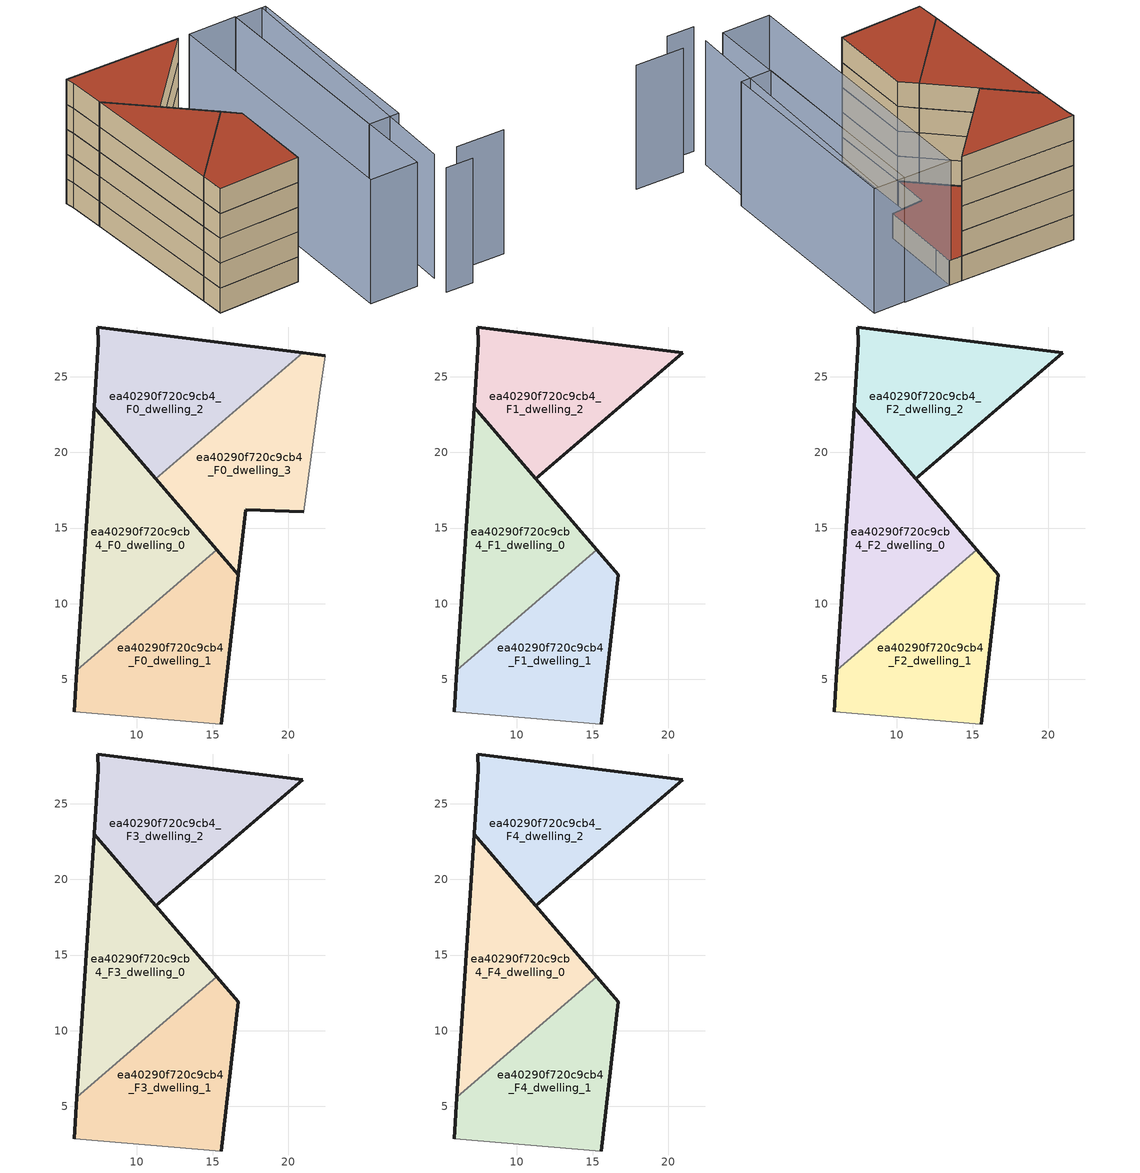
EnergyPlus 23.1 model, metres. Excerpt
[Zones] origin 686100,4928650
ea40290f720c9cb4_F0_dwelling_0
 floor ground (EU_floor_Construction): 15.28,13.56 7.16,23 6.03,5.61 z0
 wall outside (EU_wall_Construction): 6.03,5.61 7.16,23 15.28,13.56 z0:3
 wall to ea40290f720c9cb4_F0_dwelling_1 (EU_wall_Construction): 15.28,13.56 6.03,5.61 z0:3
ea40290f720c9cb4_F0_dwelling_1
 floor ground (EU_floor_Construction): 15.58,2.04 16.71,11.9 15.28,13.56 6.03,5.61 5.85,2.84 z0
 wall outside (EU_wall_Construction): 5.85,2.84 6.03,5.61 / 15.28,13.56 16.71,11.9 15.58,2.04 z0:3
 wall adiabatic (EU_wall_Construction): 15.58,2.04 5.85,2.84 z0:3
ea40290f720c9cb4_F0_dwelling_2
 floor ground (EU_floor_Construction): 20.94,26.58 7.4,28.29 7.44,27.25 7.16,23 11.25,18.25 z0
 wall outside (EU_wall_Construction): 11.25,18.25 7.16,23 7.44,27.25 7.4,28.29 20.94,26.58 z0:3
 wall to ea40290f720c9cb4_F0_dwelling_3 (EU_wall_Construction): 20.94,26.58 11.25,18.25 z0:3
ea40290f720c9cb4_F0_dwelling_3
 floor ground (EU_floor_Construction): 21.03,16.07 22.09,23.95 22.45,26.39 20.94,26.58 11.25,18.25 16.71,11.9 17.2,16.21 z0
 wall outside (EU_wall_Construction): 21.03,16.07 17.2,16.21 16.71,11.9 11.25,18.25 / 20.94,26.58 22.45,26.39 z0:3
 wall adiabatic (EU_wall_Construction): 22.45,26.39 22.09,23.95 21.03,16.07 z0:3
 roof outside (EU_roof_Construction): 22.45,26.39 22.09,23.95 21.03,16.07 17.2,16.21 16.71,11.9 11.25,18.25 20.94,26.58 z3
ea40290f720c9cb4_F1_dwelling_0
 floor to ea40290f720c9cb4_F0_dwelling_0 (EU_floor_Construction): 15.28,13.56 7.16,23 6.03,5.61 z3
 wall outside (EU_wall_Construction): 6.03,5.61 7.16,23 15.28,13.56 z3:6
 wall to ea40290f720c9cb4_F1_dwelling_1 (EU_wall_Construction): 15.28,13.56 6.03,5.61 z3:6
ea40290f720c9cb4_F1_dwelling_1
 floor to ea40290f720c9cb4_F0_dwelling_1 (EU_floor_Construction): 15.58,2.04 16.71,11.9 15.28,13.56 6.03,5.61 5.85,2.84 z3
 wall outside (EU_wall_Construction): 5.85,2.84 6.03,5.61 / 15.28,13.56 16.71,11.9 15.58,2.04 z3:6
 wall adiabatic (EU_wall_Construction): 15.58,2.04 5.85,2.84 z3:6
ea40290f720c9cb4_F1_dwelling_2
 floor to ea40290f720c9cb4_F0_dwelling_2 (EU_floor_Construction): 20.94,26.58 7.4,28.29 7.44,27.25 7.16,23 11.25,18.25 z3
 wall outside (EU_wall_Construction): 11.25,18.25 7.16,23 7.44,27.25 7.4,28.29 20.94,26.58 11.25,18.25 z3:6
ea40290f720c9cb4_F2_dwelling_0
 floor to ea40290f720c9cb4_F1_dwelling_0 (EU_floor_Construction): 15.28,13.56 7.16,23 6.03,5.61 z6
 wall outside (EU_wall_Construction): 6.03,5.61 7.16,23 15.28,13.56 z6:9
 wall to ea40290f720c9cb4_F2_dwelling_1 (EU_wall_Construction): 15.28,13.56 6.03,5.61 z6:9
ea40290f720c9cb4_F2_dwelling_1
 floor to ea40290f720c9cb4_F1_dwelling_1 (EU_floor_Construction): 15.58,2.04 16.71,11.9 15.28,13.56 6.03,5.61 5.85,2.84 z6
 wall outside (EU_wall_Construction): 5.85,2.84 6.03,5.61 / 15.28,13.56 16.71,11.9 15.58,2.04 z6:9
 wall adiabatic (EU_wall_Construction): 15.58,2.04 5.85,2.84 z6:9
ea40290f720c9cb4_F2_dwelling_2
 floor to ea40290f720c9cb4_F1_dwelling_2 (EU_floor_Construction): 20.94,26.58 7.4,28.29 7.44,27.25 7.16,23 11.25,18.25 z6
 wall outside (EU_wall_Construction): 11.25,18.25 7.16,23 7.44,27.25 7.4,28.29 20.94,26.58 11.25,18.25 z6:9
ea40290f720c9cb4_F3_dwelling_0
 floor to ea40290f720c9cb4_F2_dwelling_0 (EU_floor_Construction): 15.28,13.56 7.16,23 6.03,5.61 z9
 wall outside (EU_wall_Construction): 6.03,5.61 7.16,23 15.28,13.56 z9:12
 wall to ea40290f720c9cb4_F3_dwelling_1 (EU_wall_Construction): 15.28,13.56 6.03,5.61 z9:12
ea40290f720c9cb4_F3_dwelling_1
 floor to ea40290f720c9cb4_F2_dwelling_1 (EU_floor_Construction): 15.58,2.04 16.71,11.9 15.28,13.56 6.03,5.61 5.85,2.84 z9
 wall outside (EU_wall_Construction): 5.85,2.84 6.03,5.61 / 15.28,13.56 16.71,11.9 15.58,2.04 z9:12
 wall adiabatic (EU_wall_Construction): 15.58,2.04 5.85,2.84 z9:12
ea40290f720c9cb4_F3_dwelling_2
 floor to ea40290f720c9cb4_F2_dwelling_2 (EU_floor_Construction): 20.94,26.58 7.4,28.29 7.44,27.25 7.16,23 11.25,18.25 z9
 wall outside (EU_wall_Construction): 11.25,18.25 7.16,23 7.44,27.25 7.4,28.29 20.94,26.58 11.25,18.25 z9:12
ea40290f720c9cb4_F4_dwelling_0
 floor to ea40290f720c9cb4_F3_dwelling_0 (EU_floor_Construction): 15.28,13.56 7.16,23 6.03,5.61 z12
 wall outside (EU_wall_Construction): 6.03,5.61 7.16,23 15.28,13.56 z12:15
 wall to ea40290f720c9cb4_F4_dwelling_1 (EU_wall_Construction): 15.28,13.56 6.03,5.61 z12:15
 roof outside (EU_roof_Construction): 7.16,23 15.28,13.56 6.03,5.61 z15
ea40290f720c9cb4_F4_dwelling_1
 floor to ea40290f720c9cb4_F3_dwelling_1 (EU_floor_Construction): 15.58,2.04 16.71,11.9 15.28,13.56 6.03,5.61 5.85,2.84 z12
 wall outside (EU_wall_Construction): 5.85,2.84 6.03,5.61 / 15.28,13.56 16.71,11.9 15.58,2.04 z12:15
 wall adiabatic (EU_wall_Construction): 15.58,2.04 5.85,2.84 z12:15
 roof outside (EU_roof_Construction): 15.28,13.56 16.71,11.9 15.58,2.04 5.85,2.84 6.03,5.61 z15
ea40290f720c9cb4_F4_dwelling_2
 floor to ea40290f720c9cb4_F3_dwelling_2 (EU_floor_Construction): 20.94,26.58 7.4,28.29 7.44,27.25 7.16,23 11.25,18.25 z12
 wall outside (EU_wall_Construction): 11.25,18.25 7.16,23 7.44,27.25 7.4,28.29 20.94,26.58 11.25,18.25 z12:15
 roof outside (EU_roof_Construction): 20.94,26.58 11.25,18.25 7.16,23 7.44,27.25 7.4,28.29 z15
shading: 25.6,-9.27 28.75,-9.7 / 26.35,-6.57 31,25.3 / 28.97,-7.01 34.61,-7.75 / 5.85,2.85 15.58,2.05 / 27.86,25.76 24.06,-6.54 / 24.06,-6.54 18.45,-5.88 / 18.45,-5.88 22.25,26.42 / 22.25,26.42 27.86,25.76 / 25,1.94 27.85,25.7 / 27.85,25.7 31.49,25.27 / 31.49,25.27 28.64,1.51 / 28.64,1.51 25,1.94 z0:15
[Building]
EU S2 Campaign: North Axis=0; Terrain=City; Solar Distribution=FullExterior
[Site:Location]
Bologna: Latitude=44.5; Longitude=11.25; Time Zone=1; Elevation=37
[SizingPeriod:WeatherFileDays]
AnnualSizingPeriod: Begin Month=1; Begin Day of Month=1; End Month=12; End Day of Month=31; Day of Week for Start Day=Monday; Use Weather File Daylight Saving Period=No; Use Weather File Rain and Snow Indicators=No
[MATERIAL]
EU_InternalMass_Material: Roughness=MediumRough; Thickness=0.1; Conductivity=1; Density=1800; Specific Heat=900; Thermal Absorptance=0.9; Solar Absorptance=0.7; Visible Absorptance=0.7
[MATERIAL:NOMASS] Roughness=MediumRough; Thermal Absorptance=0.9; Solar Absorptance=0.7; Visible Absorptance=0.7
Name | Thermal Resistance
EU_wall_NoMass | 0.905828
EU_roof_NoMass | 0.37593
EU_floor_NoMass | 0.67114
[CONSTRUCTION]
EU_wall_Construction: EU_wall_NoMass
EU_roof_Construction: EU_roof_NoMass
EU_floor_Construction: EU_floor_NoMass
EU_InternalMass_Construction: EU_InternalMass_Material
[ZONE] Type=1; Multiplier=1; Ceiling Height=autocalculate; Floor Area=autocalculate; Part of Total Floor Area=Yes
Name | Volume
ea40290f720c9cb4_F0_dwelling_0; ea40290f720c9cb4_F1_dwelling_0; ea40290f720c9cb4_F2_dwelling_0; ea40290f720c9cb4_F3_dwelling_0; ea40290f720c9cb4_F4_dwelling_0; ea40290f720c9cb4_F0_dwelling_3 | 227.766
ea40290f720c9cb4_F0_dwelling_1; ea40290f720c9cb4_F1_dwelling_1; ea40290f720c9cb4_F2_dwelling_1; ea40290f720c9cb4_F3_dwelling_1; ea40290f720c9cb4_F4_dwelling_1 | 227.792
ea40290f720c9cb4_F0_dwelling_2; ea40290f720c9cb4_F1_dwelling_2; ea40290f720c9cb4_F2_dwelling_2; ea40290f720c9cb4_F3_dwelling_2; ea40290f720c9cb4_F4_dwelling_2 | 227.791
[INTERNALMASS] Construction=EU_InternalMass_Construction
Name | Zone or ZoneList | Surface Area
ea40290f720c9cb4_F0_dwelling_0_EU_InternalMass | ea40290f720c9cb4_F0_dwelling_0 | 75.9222
ea40290f720c9cb4_F0_dwelling_1_EU_InternalMass | ea40290f720c9cb4_F0_dwelling_1 | 75.9309
ea40290f720c9cb4_F0_dwelling_2_EU_InternalMass | ea40290f720c9cb4_F0_dwelling_2 | 75.9303
ea40290f720c9cb4_F0_dwelling_3_EU_InternalMass | ea40290f720c9cb4_F0_dwelling_3 | 75.9223
ea40290f720c9cb4_F1_dwelling_0_EU_InternalMass | ea40290f720c9cb4_F1_dwelling_0 | 101.237
ea40290f720c9cb4_F1_dwelling_1_EU_InternalMass | ea40290f720c9cb4_F1_dwelling_1 | 101.234
ea40290f720c9cb4_F1_dwelling_2_EU_InternalMass | ea40290f720c9cb4_F1_dwelling_2 | 101.231
ea40290f720c9cb4_F2_dwelling_0_EU_InternalMass | ea40290f720c9cb4_F2_dwelling_0 | 101.237
ea40290f720c9cb4_F2_dwelling_1_EU_InternalMass | ea40290f720c9cb4_F2_dwelling_1 | 101.234
ea40290f720c9cb4_F2_dwelling_2_EU_InternalMass | ea40290f720c9cb4_F2_dwelling_2 | 101.231
ea40290f720c9cb4_F3_dwelling_0_EU_InternalMass | ea40290f720c9cb4_F3_dwelling_0 | 101.237
ea40290f720c9cb4_F3_dwelling_1_EU_InternalMass | ea40290f720c9cb4_F3_dwelling_1 | 101.234
ea40290f720c9cb4_F3_dwelling_2_EU_InternalMass | ea40290f720c9cb4_F3_dwelling_2 | 101.231
ea40290f720c9cb4_F4_dwelling_0_EU_InternalMass | ea40290f720c9cb4_F4_dwelling_0 | 101.237
ea40290f720c9cb4_F4_dwelling_1_EU_InternalMass | ea40290f720c9cb4_F4_dwelling_1 | 101.234
ea40290f720c9cb4_F4_dwelling_2_EU_InternalMass | ea40290f720c9cb4_F4_dwelling_2 | 101.231
[OTHEREQUIPMENT] Fuel Type=Electricity; Design Level Calculation Method=Watts/Area; Power per Zone Floor Area=1; Fraction Latent=0; Fraction Radiant=0; Fraction Lost=0; Carbon Dioxide Generation Rate=0; EndUse Subcategory=EU_Step8_InternalGains
Name | Zone or ZoneList or Space or SpaceList | Schedule
EU_Step8_InternalGain_ea40290f720c9cb4_F0_dwelling_0_f000 | ea40290f720c9cb4_F0_dwelling_0 | EU_Step8_GainSchedule_ea40290f720c9cb4_F0_dwelling_0_f000
EU_Step8_InternalGain_ea40290f720c9cb4_F0_dwelling_1_f000 | ea40290f720c9cb4_F0_dwelling_1 | EU_Step8_GainSchedule_ea40290f720c9cb4_F0_dwelling_1_f000
EU_Step8_InternalGain_ea40290f720c9cb4_F0_dwelling_2_f000 | ea40290f720c9cb4_F0_dwelling_2 | EU_Step8_GainSchedule_ea40290f720c9cb4_F0_dwelling_2_f000
EU_Step8_InternalGain_ea40290f720c9cb4_F0_dwelling_3_f000 | ea40290f720c9cb4_F0_dwelling_3 | EU_Step8_GainSchedule_ea40290f720c9cb4_F0_dwelling_3_f000
EU_Step8_InternalGain_ea40290f720c9cb4_F1_dwelling_0_f000 | ea40290f720c9cb4_F1_dwelling_0 | EU_Step8_GainSchedule_ea40290f720c9cb4_F1_dwelling_0_f000
EU_Step8_InternalGain_ea40290f720c9cb4_F1_dwelling_1_f000 | ea40290f720c9cb4_F1_dwelling_1 | EU_Step8_GainSchedule_ea40290f720c9cb4_F1_dwelling_1_f000
EU_Step8_InternalGain_ea40290f720c9cb4_F1_dwelling_2_f000 | ea40290f720c9cb4_F1_dwelling_2 | EU_Step8_GainSchedule_ea40290f720c9cb4_F1_dwelling_2_f000
EU_Step8_InternalGain_ea40290f720c9cb4_F2_dwelling_0_f000 | ea40290f720c9cb4_F2_dwelling_0 | EU_Step8_GainSchedule_ea40290f720c9cb4_F2_dwelling_0_f000
EU_Step8_InternalGain_ea40290f720c9cb4_F2_dwelling_1_f000 | ea40290f720c9cb4_F2_dwelling_1 | EU_Step8_GainSchedule_ea40290f720c9cb4_F2_dwelling_1_f000
EU_Step8_InternalGain_ea40290f720c9cb4_F2_dwelling_2_f000 | ea40290f720c9cb4_F2_dwelling_2 | EU_Step8_GainSchedule_ea40290f720c9cb4_F2_dwelling_2_f000
EU_Step8_InternalGain_ea40290f720c9cb4_F3_dwelling_0_f000 | ea40290f720c9cb4_F3_dwelling_0 | EU_Step8_GainSchedule_ea40290f720c9cb4_F3_dwelling_0_f000
EU_Step8_InternalGain_ea40290f720c9cb4_F3_dwelling_1_f000 | ea40290f720c9cb4_F3_dwelling_1 | EU_Step8_GainSchedule_ea40290f720c9cb4_F3_dwelling_1_f000
EU_Step8_InternalGain_ea40290f720c9cb4_F3_dwelling_2_f000 | ea40290f720c9cb4_F3_dwelling_2 | EU_Step8_GainSchedule_ea40290f720c9cb4_F3_dwelling_2_f000
EU_Step8_InternalGain_ea40290f720c9cb4_F4_dwelling_0_f000 | ea40290f720c9cb4_F4_dwelling_0 | EU_Step8_GainSchedule_ea40290f720c9cb4_F4_dwelling_0_f000
EU_Step8_InternalGain_ea40290f720c9cb4_F4_dwelling_1_f000 | ea40290f720c9cb4_F4_dwelling_1 | EU_Step8_GainSchedule_ea40290f720c9cb4_F4_dwelling_1_f000
EU_Step8_InternalGain_ea40290f720c9cb4_F4_dwelling_2_f000 | ea40290f720c9cb4_F4_dwelling_2 | EU_Step8_GainSchedule_ea40290f720c9cb4_F4_dwelling_2_f000
[ZONEVENTILATION:DESIGNFLOWRATE] Schedule=EU_AlwaysOn; Design Flow Rate Calculation Method=AirChanges/Hour; Air Changes per Hour=0.73129; Ventilation Type=Natural; Fan Pressure Rise=0; Fan Total Efficiency=1; Constant Term Coefficient=1; Temperature Term Coefficient=0; Velocity Term Coefficient=0; Velocity Squared Term Coefficient=0; Minimum Indoor Temperature=-100; Maximum Indoor Temperature=100; Delta Temperature=-100; Minimum Outdoor Temperature=-100; Maximum Outdoor Temperature=100; Maximum Wind Speed=40
Name | Zone or ZoneList or Space or SpaceList
EU_ConstantAir_ea40290f720c9cb4_F0_dwelling_0 | ea40290f720c9cb4_F0_dwelling_0
EU_ConstantAir_ea40290f720c9cb4_F0_dwelling_1 | ea40290f720c9cb4_F0_dwelling_1
EU_ConstantAir_ea40290f720c9cb4_F0_dwelling_2 | ea40290f720c9cb4_F0_dwelling_2
EU_ConstantAir_ea40290f720c9cb4_F0_dwelling_3 | ea40290f720c9cb4_F0_dwelling_3
EU_ConstantAir_ea40290f720c9cb4_F1_dwelling_0 | ea40290f720c9cb4_F1_dwelling_0
EU_ConstantAir_ea40290f720c9cb4_F1_dwelling_1 | ea40290f720c9cb4_F1_dwelling_1
EU_ConstantAir_ea40290f720c9cb4_F1_dwelling_2 | ea40290f720c9cb4_F1_dwelling_2
EU_ConstantAir_ea40290f720c9cb4_F2_dwelling_0 | ea40290f720c9cb4_F2_dwelling_0
EU_ConstantAir_ea40290f720c9cb4_F2_dwelling_1 | ea40290f720c9cb4_F2_dwelling_1
EU_ConstantAir_ea40290f720c9cb4_F2_dwelling_2 | ea40290f720c9cb4_F2_dwelling_2
EU_ConstantAir_ea40290f720c9cb4_F3_dwelling_0 | ea40290f720c9cb4_F3_dwelling_0
EU_ConstantAir_ea40290f720c9cb4_F3_dwelling_1 | ea40290f720c9cb4_F3_dwelling_1
EU_ConstantAir_ea40290f720c9cb4_F3_dwelling_2 | ea40290f720c9cb4_F3_dwelling_2
EU_ConstantAir_ea40290f720c9cb4_F4_dwelling_0 | ea40290f720c9cb4_F4_dwelling_0
EU_ConstantAir_ea40290f720c9cb4_F4_dwelling_1 | ea40290f720c9cb4_F4_dwelling_1
EU_ConstantAir_ea40290f720c9cb4_F4_dwelling_2 | ea40290f720c9cb4_F4_dwelling_2
[HVACTEMPLATE:THERMOSTAT] Constant Heating Setpoint=20; Constant Cooling Setpoint=50
EU_HeatOnly_ea40290f720c9cb4_F0_dwelling_0; EU_HeatOnly_ea40290f720c9cb4_F0_dwelling_1; EU_HeatOnly_ea40290f720c9cb4_F0_dwelling_2; EU_HeatOnly_ea40290f720c9cb4_F0_dwelling_3; EU_HeatOnly_ea40290f720c9cb4_F1_dwelling_0; EU_HeatOnly_ea40290f720c9cb4_F1_dwelling_1; EU_HeatOnly_ea40290f720c9cb4_F1_dwelling_2; EU_HeatOnly_ea40290f720c9cb4_F2_dwelling_0; EU_HeatOnly_ea40290f720c9cb4_F2_dwelling_1; EU_HeatOnly_ea40290f720c9cb4_F2_dwelling_2; EU_HeatOnly_ea40290f720c9cb4_F3_dwelling_0; EU_HeatOnly_ea40290f720c9cb4_F3_dwelling_1; EU_HeatOnly_ea40290f720c9cb4_F3_dwelling_2; EU_HeatOnly_ea40290f720c9cb4_F4_dwelling_0; EU_HeatOnly_ea40290f720c9cb4_F4_dwelling_1; EU_HeatOnly_ea40290f720c9cb4_F4_dwelling_2
[HVACTEMPLATE:ZONE:IDEALLOADSAIRSYSTEM] System Availability Schedule=EU_AlwaysOn; Maximum Heating Supply Air Temperature=50; Minimum Cooling Supply Air Temperature=13; Maximum Heating Supply Air Humidity Ratio=0.0156; Minimum Cooling Supply Air Humidity Ratio=0.0077; Heating Limit=NoLimit; Cooling Limit=NoLimit; Heating Availability Schedule=EU_AlwaysOn; Cooling Availability Schedule=EU_CoolingOff; Dehumidification Control Type=ConstantSensibleHeatRatio; Cooling Sensible Heat Ratio=0.7; Dehumidification Setpoint=60; Humidification Control Type=None; Humidification Setpoint=30; Outdoor Air Method=None; Outdoor Air Flow Rate per Person=0.00944; Outdoor Air Flow Rate per Zone Floor Area=0; Outdoor Air Flow Rate per Zone=0; Demand Controlled Ventilation Type=None; Outdoor Air Economizer Type=NoEconomizer; Heat Recovery Type=None; Sensible Heat Recovery Effectiveness=0.7; Latent Heat Recovery Effectiveness=0.65
Name | Template Thermostat
ea40290f720c9cb4_F0_dwelling_0 | EU_HeatOnly_ea40290f720c9cb4_F0_dwelling_0
ea40290f720c9cb4_F0_dwelling_1 | EU_HeatOnly_ea40290f720c9cb4_F0_dwelling_1
ea40290f720c9cb4_F0_dwelling_2 | EU_HeatOnly_ea40290f720c9cb4_F0_dwelling_2
ea40290f720c9cb4_F0_dwelling_3 | EU_HeatOnly_ea40290f720c9cb4_F0_dwelling_3
ea40290f720c9cb4_F1_dwelling_0 | EU_HeatOnly_ea40290f720c9cb4_F1_dwelling_0
ea40290f720c9cb4_F1_dwelling_1 | EU_HeatOnly_ea40290f720c9cb4_F1_dwelling_1
ea40290f720c9cb4_F1_dwelling_2 | EU_HeatOnly_ea40290f720c9cb4_F1_dwelling_2
ea40290f720c9cb4_F2_dwelling_0 | EU_HeatOnly_ea40290f720c9cb4_F2_dwelling_0
ea40290f720c9cb4_F2_dwelling_1 | EU_HeatOnly_ea40290f720c9cb4_F2_dwelling_1
ea40290f720c9cb4_F2_dwelling_2 | EU_HeatOnly_ea40290f720c9cb4_F2_dwelling_2
ea40290f720c9cb4_F3_dwelling_0 | EU_HeatOnly_ea40290f720c9cb4_F3_dwelling_0
ea40290f720c9cb4_F3_dwelling_1 | EU_HeatOnly_ea40290f720c9cb4_F3_dwelling_1
ea40290f720c9cb4_F3_dwelling_2 | EU_HeatOnly_ea40290f720c9cb4_F3_dwelling_2
ea40290f720c9cb4_F4_dwelling_0 | EU_HeatOnly_ea40290f720c9cb4_F4_dwelling_0
ea40290f720c9cb4_F4_dwelling_1 | EU_HeatOnly_ea40290f720c9cb4_F4_dwelling_1
ea40290f720c9cb4_F4_dwelling_2 | EU_HeatOnly_ea40290f720c9cb4_F4_dwelling_2
[SIZING:ZONE] Zone Cooling Design Supply Air Temperature Input Method=SupplyAirTemperature; Zone Cooling Design Supply Air Temperature=13; Zone Heating Design Supply Air Temperature Input Method=SupplyAirTemperature; Zone Heating Design Supply Air Temperature=50; Zone Cooling Design Supply Air Humidity Ratio=0.008; Zone Heating Design Supply Air Humidity Ratio=0.008; Cooling Design Air Flow Method=DesignDay; Cooling Design Air Flow Rate=0; Cooling Minimum Air Flow per Zone Floor Area=0.000762; Cooling Minimum Air Flow=0; Cooling Minimum Air Flow Fraction=0.2; Heating Design Air Flow Method=DesignDay; Heating Design Air Flow Rate=0; Heating Maximum Air Flow per Zone Floor Area=0.002032; Heating Maximum Air Flow=0.141576; Heating Maximum Air Flow Fraction=0.3; Account for Dedicated Outdoor Air System=No; Dedicated Outdoor Air System Control Strategy=NeutralSupplyAir; Dedicated Outdoor Air Low Setpoint Temperature for Design=autosize; Dedicated Outdoor Air High Setpoint Temperature for Design=autosize; Zone Load Sizing Method=Sensible Load Only No Latent Load; Zone Latent Cooling Design Supply Air Humidity Ratio Input Method=HumidityRatioDifference; Zone Cooling Design Supply Air Humidity Ratio Difference=0.005; Zone Latent Heating Design Supply Air Humidity Ratio Input Method=HumidityRatioDifference; Zone Humidification Design Supply Air Humidity Ratio Difference=0.005
ea40290f720c9cb4_F0_dwelling_0; ea40290f720c9cb4_F0_dwelling_1; ea40290f720c9cb4_F0_dwelling_2; ea40290f720c9cb4_F0_dwelling_3; ea40290f720c9cb4_F1_dwelling_0; ea40290f720c9cb4_F1_dwelling_1; ea40290f720c9cb4_F1_dwelling_2; ea40290f720c9cb4_F2_dwelling_0; ea40290f720c9cb4_F2_dwelling_1; ea40290f720c9cb4_F2_dwelling_2; ea40290f720c9cb4_F3_dwelling_0; ea40290f720c9cb4_F3_dwelling_1; ea40290f720c9cb4_F3_dwelling_2; ea40290f720c9cb4_F4_dwelling_0; ea40290f720c9cb4_F4_dwelling_1; ea40290f720c9cb4_F4_dwelling_2
[SCHEDULE:CONSTANT]
Name | Hourly Value
EU_AlwaysOn | 1
EU_CoolingOff | 0
[SCHEDULE:FILE] Column Number=1; Rows to Skip at Top=0; Number of Hours of Data=8760; Column Separator=Comma; Interpolate to Timestep=No; Minutes per Item=60; Adjust Schedule for Daylight Savings=Yes
Name | File
EU_Step8_GainSchedule_ea40290f720c9cb4_F0_dwelling_0_f000 | ../../schedules/ea40290f720c9cb4/ea40290f720c9cb4_F0_dwelling_0_f000_gain.csv
EU_Step8_GainSchedule_ea40290f720c9cb4_F0_dwelling_1_f000 | ../../schedules/ea40290f720c9cb4/ea40290f720c9cb4_F0_dwelling_1_f000_gain.csv
EU_Step8_GainSchedule_ea40290f720c9cb4_F0_dwelling_2_f000 | ../../schedules/ea40290f720c9cb4/ea40290f720c9cb4_F0_dwelling_2_f000_gain.csv
EU_Step8_GainSchedule_ea40290f720c9cb4_F0_dwelling_3_f000 | ../../schedules/ea40290f720c9cb4/ea40290f720c9cb4_F0_dwelling_3_f000_gain.csv
EU_Step8_GainSchedule_ea40290f720c9cb4_F1_dwelling_0_f000 | ../../schedules/ea40290f720c9cb4/ea40290f720c9cb4_F1_dwelling_0_f000_gain.csv
EU_Step8_GainSchedule_ea40290f720c9cb4_F1_dwelling_1_f000 | ../../schedules/ea40290f720c9cb4/ea40290f720c9cb4_F1_dwelling_1_f000_gain.csv
EU_Step8_GainSchedule_ea40290f720c9cb4_F1_dwelling_2_f000 | ../../schedules/ea40290f720c9cb4/ea40290f720c9cb4_F1_dwelling_2_f000_gain.csv
EU_Step8_GainSchedule_ea40290f720c9cb4_F2_dwelling_0_f000 | ../../schedules/ea40290f720c9cb4/ea40290f720c9cb4_F2_dwelling_0_f000_gain.csv
EU_Step8_GainSchedule_ea40290f720c9cb4_F2_dwelling_1_f000 | ../../schedules/ea40290f720c9cb4/ea40290f720c9cb4_F2_dwelling_1_f000_gain.csv
EU_Step8_GainSchedule_ea40290f720c9cb4_F2_dwelling_2_f000 | ../../schedules/ea40290f720c9cb4/ea40290f720c9cb4_F2_dwelling_2_f000_gain.csv
EU_Step8_GainSchedule_ea40290f720c9cb4_F3_dwelling_0_f000 | ../../schedules/ea40290f720c9cb4/ea40290f720c9cb4_F3_dwelling_0_f000_gain.csv
EU_Step8_GainSchedule_ea40290f720c9cb4_F3_dwelling_1_f000 | ../../schedules/ea40290f720c9cb4/ea40290f720c9cb4_F3_dwelling_1_f000_gain.csv
EU_Step8_GainSchedule_ea40290f720c9cb4_F3_dwelling_2_f000 | ../../schedules/ea40290f720c9cb4/ea40290f720c9cb4_F3_dwelling_2_f000_gain.csv
EU_Step8_GainSchedule_ea40290f720c9cb4_F4_dwelling_0_f000 | ../../schedules/ea40290f720c9cb4/ea40290f720c9cb4_F4_dwelling_0_f000_gain.csv
EU_Step8_GainSchedule_ea40290f720c9cb4_F4_dwelling_1_f000 | ../../schedules/ea40290f720c9cb4/ea40290f720c9cb4_F4_dwelling_1_f000_gain.csv
EU_Step8_GainSchedule_ea40290f720c9cb4_F4_dwelling_2_f000 | ../../schedules/ea40290f720c9cb4/ea40290f720c9cb4_F4_dwelling_2_f000_gain.csv
